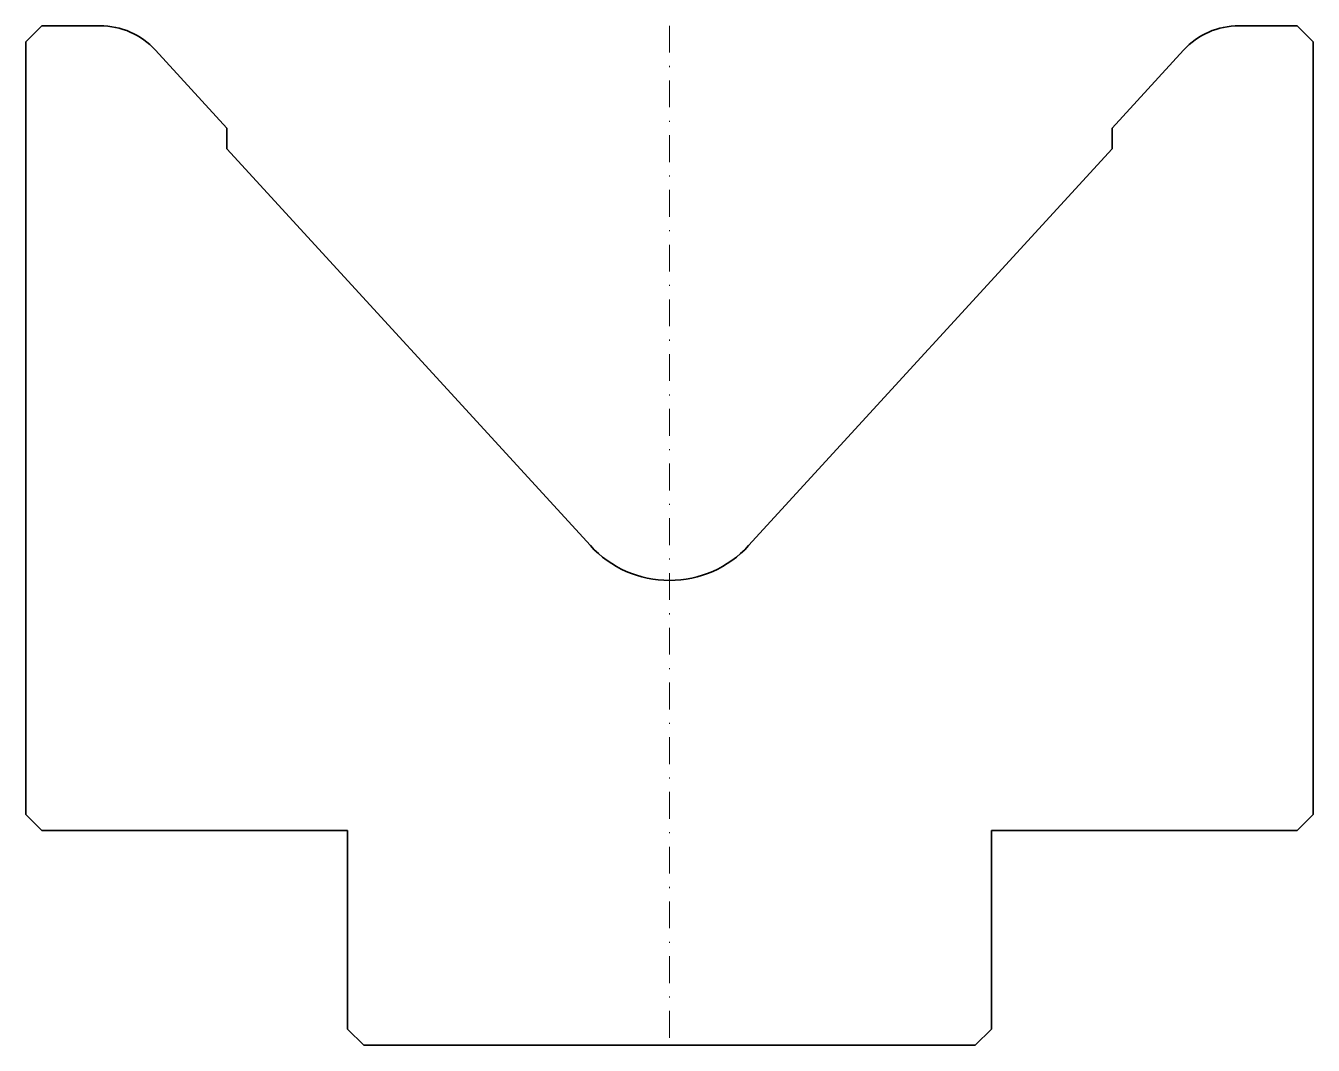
# Model space of a CAD drawing. Header units: millimetres. Extents: x -60 to 60, y 0 to 95.
import ezdxf

# ---------------------------------------------------------------- set-up
doc = ezdxf.new("R2010")
doc.units = ezdxf.units.MM
doc.header["$LTSCALE"] = 5
doc.linetypes.add('DASHDOT', pattern=[1, 0.5, -0.25, 0, -0.25])
doc.layers.add('2', color=7, linetype='Continuous', lineweight=18)

msp = doc.modelspace()

# ---------------------------------------------------------------- linework, layer by layer
at = {"layer": '2', "color": 7, "linetype": 'Continuous', "lineweight": 35}
for p, q in [((-60, 93.5), (-58.5, 95)), ((-58.5, 95), (-53.08, 95)), ((53.08, 95), (58.5, 95)), ((58.5, 95), (60, 93.5)), ((-60, 21.5), (-60, 93.5)), ((-47.92, 92.73), (-41.25, 85.45)), ((41.25, 85.45), (47.92, 92.73)), ((60, 93.5), (60, 21.5)), ((-41.25, 85.45), (-41.25, 83.53)), ((41.25, 83.53), (41.25, 85.45)), ((-41.25, 83.53), (-7.37, 46.56)), ((7.37, 46.56), (41.25, 83.53)), ((-58.5, 20), (-60, 21.5)), ((60, 21.5), (58.5, 20)), ((-30, 20), (-58.5, 20)), ((-30, 1.5), (-30, 20)), ((58.5, 20), (30, 20)), ((30, 20), (30, 1.5)), ((-28.5, 0), (-30, 1.5)), ((30, 1.5), (28.5, 0)), ((28.5, 0), (-28.5, 0))]:
    msp.add_line(p, q, dxfattribs=at)
at = {"layer": '2', "color": 7, "linetype": 'DASHDOT', "lineweight": 18}
msp.add_line((0, 95), (0, 0), dxfattribs=at)
at = {"layer": '2', "color": 7, "linetype": 'Continuous', "lineweight": 35}
for centre, radius, start, end in [((-53.08, 88), 7, 42.5, 90), ((53.08, 88), 7, 90, 137.5), ((0, 53.31), 10, 222.5, 317.5)]:
    msp.add_arc(centre, radius, start, end, dxfattribs=at)

doc.saveas('drawing.dxf')
